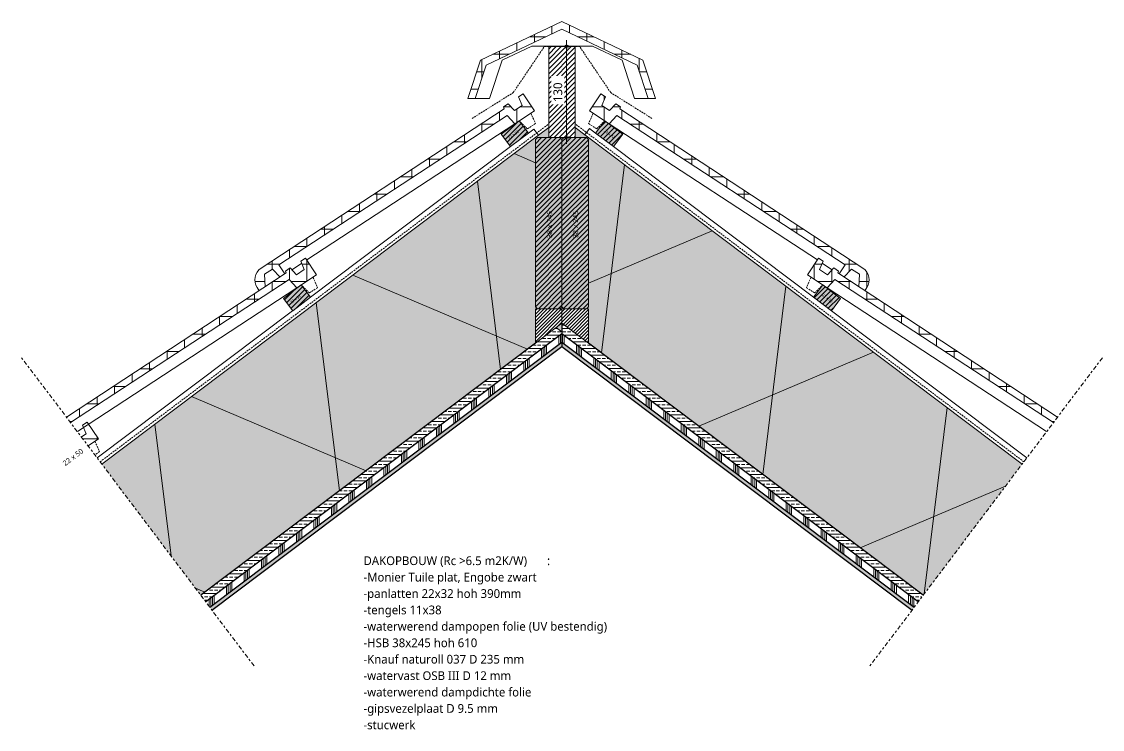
# Model space of a CAD drawing. Header units: millimetres. Extents: x 2927 to 18500, y -7154 to 6447.
# Drawn here: x 8942 to 10487, y 5435 to 6447 of the extents above; entities that cross this region are included whole.
import ezdxf

# ---------------------------------------------------------------- set-up
doc = ezdxf.new("R2010")
doc.units = ezdxf.units.MM
doc.linetypes.add('MV_center', pattern=[15, 6, -3, 3, -3])
doc.linetypes.add('MV_hidden', pattern=[3.75, 2.5, -1.25])
for name, color, linetype, lineweight in [('A-ANNO-DIMS', 211, 'Continuous', 13), ('A-ANNO-DIMS-5', 211, 'Continuous', 13), ('A-ANNO-NOTE', 131, 'Continuous', 18), ('A-DETL', 90, 'Continuous', 13), ('A-DETL-GENF', 92, 'Continuous', 18), ('A-DETL-MEDM', 33, 'Continuous', 18), ('G-ANNO-TEXT', 231, 'Continuous', 13)]:
    doc.layers.add(name, color=color, linetype=linetype, lineweight=lineweight)
doc.styles.add('Segoe UI', font='segoeui.ttf', dxfattribs={"height": 7.5})
doc.styles.add('Segoe UI_1', font='segoeui.ttf', dxfattribs={"height": 4})
doc.styles.add('Segoe UI_3', font='segoeui.ttf', dxfattribs={"height": 12.5})
doc.styles.add('Segoe UI_B', font='segoeui.ttf', dxfattribs={"height": 12.5})
doc.dimstyles.new('2_5_mm_controle', dxfattribs={"dimscale": 304.8, "dimtxt": 13.092049, "dimasz": 0.016404, "dimexe": 0.029528, "dimexo": 0.0625, "dimgap": 0.008202, "dimtad": 1, "dimdec": 0, "dimzin": 0, "dimdsep": 46, "dimtxsty": 'Segoe UI_3', "dimblk1": 'DOTBLANK', "dimblk2": 'DOTBLANK', "dimsah": 1, "dimcen": 0.09, "dimdle": 0.029528, "dimazin": 0, "dimtfac": 1, "dimtdec": 4, "dimtix": 1, "dimtmove": 0, "dimatfit": 3, "dimfxl": 0.029528, "dimfxlon": 1, "dimtvp": 1, "dimtfill": 1, "dimtolj": 1, "dimtzin": 0, "dimarcsym": 2})
pattern_1 = [(0, (0, 0), (0, 25), []), (90, (0, 0), (-25, 1e-15), [])]
pattern_2 = [(0, (0, 0), (0, 9.476), []), (0, (0, 4.738), (0, 9.476), [4.738, -2.369])]
pattern_3 = [(0, (0, 0), (20.32, 5.08), [1.676, -13.564, 1.676, -13.564, -81.28]), (0, (0, 0), (20.32, 5.08), [-30.48, 1.676, -28.804, 1.676, -13.564, -35.56]), (0, (0, 0), (20.32, 5.08), [-76.2, 1.676, -8.484, 1.676, -23.724]), (120, (7.62, 2.54), (-14.559409, 15.0576362), [1.676, -13.564, 1.676, -13.564, -81.28]), (120, (7.62, 2.54), (-14.559409, 15.0576362), [-30.48, 1.676, -28.804, 1.676, -13.564, -35.56]), (120, (7.62, 2.54), (-14.559409, 15.0576362), [-76.2, 1.676, -8.484, 1.676, -23.724]), (240, (10.16, 12.7), (-5.760591, -20.1376362), [1.676, -13.564, 1.676, -13.564, -81.28]), (240, (10.16, 12.7), (-5.760591, -20.1376362), [-30.48, 1.676, -28.804, 1.676, -13.564, -35.56]), (240, (10.16, 12.7), (-5.760591, -20.1376362), [-76.2, 1.676, -8.484, 1.676, -23.724])]
pattern_4 = [(90, (10, 0), (-25, 1e-15), []), (90, (12.5, 0), (-25, 1e-15), []), (90, (15, 0), (-25, 1e-15), []), (90, (17.5, 0), (-25, 1e-15), [])]
pattern_5 = [(135, (6281.088, -9714.526), (-3.535534, -3.535534), [])]
pattern_6 = [(45, (0, 0), (-2.4748737, 2.4748737), [])]

# ---------------------------------------------------------------- blocks, each defined once
blk = doc.blocks.new('42 isolatie - Type 1-3772493-Details Domera')
at = {"layer": 'A-DETL-GENF'}
h = blk.add_hatch(color=256, dxfattribs=at)
h.paths.add_polyline_path([(823.9, 235.8), (224.9, 235.8), (47.9, 0.8), (823.9, 0.8), (823.9, 106.1)])
h.paths.add_polyline_path([(47.9, 0.8), (32.7, 12.2), (24.1, 0.8), (44.3, 0.8)])
at = {"layer": 'A-DETL-GENF', "lineweight": 13}
h = blk.add_hatch(dxfattribs=at)
h.set_pattern_fill('FP_1', color=256, style=0, pattern_type=2)
h.set_pattern_definition([(60, (-7106.72, 250.62), (-216.506, 125), []), (120, (-7106.72, 250.62), (-216.506, -125), [])])
h.paths.add_polyline_path([(823.9, 235.8), (224.9, 235.8), (47.9, 0.8), (823.9, 0.8), (823.9, 106.1)])
h.paths.add_polyline_path([(47.9, 0.8), (32.7, 12.2), (24.1, 0.8), (44.3, 0.8)])
at = {"layer": 'A-DETL-GENF'}
for p, q in [((24.1, 0.8), (42.4, 0.8)), ((24.1, 0.8), (42.4, 0.8)), ((42.4, 0.8), (823.9, 0.8))]:
    blk.add_line(p, q, dxfattribs=at)
blk = doc.blocks.new('00 hout_rechthoekig_sls - Vuren Gewolmaniseerd 22x50-4309763-Details Domera')
at = {"layer": 'A-DETL-GENF', "lineweight": 13}
blk.add_hatch(color=256, dxfattribs=at).paths.add_polyline_path([(0, 22), (0, 22), (0, 0)])
at = {"layer": 'A-DETL-MEDM', "lineweight": 13}
h = blk.add_hatch(dxfattribs=at)
h.set_pattern_fill('FP_3', color=256, style=0, pattern_type=2)
h.set_pattern_definition([(188, (10732.081, -763.179), (0.6958655, -4.9513403), [])])
h.paths.add_polyline_path([(0, 22), (0, 22), (0, 0)])
blk = doc.blocks.new('00 hout_rechthoekig_sls - Vuren 22x32-4309764-Details Domera')
at = {"layer": 'A-DETL-GENF', "lineweight": 13}
blk.add_hatch(color=256, dxfattribs=at).paths.add_polyline_path([(32, 22), (0, 22), (0, 0), (32, 0)])
at = {"layer": 'A-DETL-MEDM', "lineweight": 13}
h = blk.add_hatch(dxfattribs=at)
h.set_pattern_fill('FP_7', color=256, style=0, pattern_type=2)
h.set_pattern_definition([(188, (11503.897, -774.179), (0.6958655, -4.9513403), [])])
h.paths.add_polyline_path([(32, 22), (0, 22), (0, 0), (32, 0)])
at = {"layer": 'A-DETL-MEDM'}
for p, q in [((32, 22), (0, 22)), ((0, 22), (0, 0)), ((32, 22), (0, 22)), ((32, 0), (32, 22)), ((32, 0), (32, 22)), ((32, 0), (32, 22)), ((0, 0), (32, 0))]:
    blk.add_line(p, q, dxfattribs=at)
blk = doc.blocks.new('42 isolatie - Type 1-3772494-Details Domera')
at = {"layer": 'A-DETL-GENF'}
h = blk.add_hatch(color=256, dxfattribs=at)
h.paths.add_polyline_path([(47.9, -0.8), (24.1, -0.8), (32.7, -12.2), (45.6, -2.5)])
h.paths.add_polyline_path([(823.9, -235.8), (823.9, -0.8), (47.9, -0.8), (224.9, -235.8), (732.9, -235.8)])
h.paths.add_polyline_path([(184.9, -245.8), (177.4, -235.8), (174.5, -245.8), (181.4, -245.8)])
at = {"layer": 'A-DETL-GENF', "lineweight": 13}
h = blk.add_hatch(dxfattribs=at)
h.set_pattern_fill('FP_8', color=256, style=0, pattern_type=2)
h.set_pattern_definition([(300, (-7106.72, -250.62), (-216.506, -125), []), (240, (-7106.72, -250.62), (-216.506, 125), [])])
h.paths.add_polyline_path([(47.9, -0.8), (24.1, -0.8), (32.7, -12.2), (45.6, -2.5)])
h.paths.add_polyline_path([(823.9, -235.8), (823.9, -0.8), (47.9, -0.8), (224.9, -235.8), (732.9, -235.8)])
h.paths.add_polyline_path([(184.9, -245.8), (177.4, -235.8), (174.5, -245.8), (181.4, -245.8)])
at = {"layer": 'A-DETL-GENF'}
for p, q in [((41.4, -0.8), (24.1, -0.8)), ((41.4, -0.8), (24.1, -0.8)), ((823.9, -0.8), (41.4, -0.8)), ((174.5, -245.8), (184.9, -245.8)), ((174.5, -245.8), (184.9, -245.8))]:
    blk.add_line(p, q, dxfattribs=at)
blk = doc.blocks.new('00 hout_rechthoekig_sls - SLS 38x245-4309765-Details Domera')
at = {"layer": 'A-DETL-GENF'}
blk.add_hatch(color=256, dxfattribs=at).paths.add_polyline_path([(245, -35.2), (245, -2.8), (242.2, 0), (2.8, 0), (0, -2.8), (0, -35.2), (2.8, -38), (242.2, -38)])
at = {"layer": 'A-DETL-MEDM', "lineweight": 13}
h = blk.add_hatch(dxfattribs=at)
h.set_pattern_fill('FP_9', color=256, style=0, pattern_type=2)
h.set_pattern_definition(pattern_5)
h.paths.add_polyline_path([(245, -35.2), (245, -2.8), (242.2, 0), (2.8, 0), (0, -2.8), (0, -35.2), (2.8, -38), (242.2, -38)])
at = {"layer": 'A-DETL-MEDM'}
for p, q in [((0, -2.8), (2.8, 0)), ((2.8, 0), (0, -2.8)), ((242.2, 0), (245, -2.8)), ((242.2, 0), (245, -2.8)), ((0, -19), (0, -35.2)), ((2.8, -38), (0, -35.2)), ((0, -35.2), (2.8, -38)), ((2.8, -38), (242.2, -38)), ((245, -35.2), (242.2, -38)), ((242.2, -38), (245, -35.2))]:
    blk.add_line(p, q, dxfattribs=at)
blk = doc.blocks.new('00 hout_rechthoekig_sls - SLS 38x245-4309766-Details Domera')
at = {"layer": 'A-DETL-GENF'}
blk.add_hatch(color=256, dxfattribs=at).paths.add_polyline_path([(245, 35.2), (242.2, 38), (2.8, 38), (0, 35.2), (0, 2.8), (2.8, 0), (242.2, 0), (245, 2.8)])
at = {"layer": 'A-DETL-MEDM', "lineweight": 13}
h = blk.add_hatch(dxfattribs=at)
h.set_pattern_fill('FP_9', color=256, style=0, pattern_type=2)
h.set_pattern_definition(pattern_5)
h.paths.add_polyline_path([(245, 35.2), (242.2, 38), (2.8, 38), (0, 35.2), (0, 2.8), (2.8, 0), (242.2, 0), (245, 2.8)])
at = {"layer": 'A-DETL-MEDM'}
for p, q in [((0, 35.2), (2.8, 38)), ((0, 35.2), (2.8, 38)), ((0, 19), (0, 35.2)), ((2.8, 38), (242.2, 38)), ((242.2, 38), (245, 35.2)), ((242.2, 38), (245, 35.2)), ((2.8, 0), (0, 2.8)), ((2.8, 0), (0, 2.8)), ((2.8, 0), (242.2, 0)), ((245, 2.8), (242.2, 0)), ((242.2, 0), (245, 2.8))]:
    blk.add_line(p, q, dxfattribs=at)
blk = doc.blocks.new('00 hout_rechthoekig_sls - Vuren 22x32-V46-Details Domera')
at = {"layer": 'A-DETL-GENF', "lineweight": 13}
blk.add_hatch(color=256, dxfattribs=at).paths.add_polyline_path([(32, 22), (0, 22), (0, 0), (32, 0)])
at = {"layer": 'A-DETL-MEDM', "lineweight": 13}
h = blk.add_hatch(dxfattribs=at)
h.set_pattern_fill('FP_78', color=256, style=0, pattern_type=2)
h.set_pattern_definition([(188, (11113.897, -774.179), (0.6958655, -4.9513403), [])])
h.paths.add_polyline_path([(32, 22), (0, 22), (0, 0), (32, 0)])
at = {"layer": 'A-DETL-MEDM'}
for p, q in [((32, 22), (0, 22)), ((0, 22), (0, 0)), ((32, 22), (0, 22)), ((32, 0), (32, 22)), ((32, 0), (32, 22)), ((32, 0), (32, 22)), ((0, 0), (32, 0))]:
    blk.add_line(p, q, dxfattribs=at)
blk = doc.blocks.new('NLRS_00_DI_maskeer - Type 1-4234557-Details Domera')
at = {"layer": 'A-DETL-GENF', "linetype": 'MV_center'}
blk.add_line((452, 0), (-100, 0), dxfattribs=at)
blk = doc.blocks.new('00 hout_rechthoekig_sls - Vuren 22x32-3218187-Details Domera')
at = {"layer": 'A-DETL-GENF', "lineweight": 13}
blk.add_hatch(color=256, dxfattribs=at).paths.add_polyline_path([(32, -22), (32, 0), (0, 0), (0, -22)])
at = {"layer": 'A-DETL-MEDM', "lineweight": 13}
h = blk.add_hatch(dxfattribs=at)
h.set_pattern_fill('FP_79', color=256, style=0, pattern_type=2)
h.set_pattern_definition([(82, (-4012.834, -10918.516), (-4.9513403, 0.6958655), [])])
h.paths.add_polyline_path([(32, -22), (32, 0), (0, 0), (0, -22)])
at = {"layer": 'A-DETL-MEDM'}
for p, q in [((0, 0), (32, 0)), ((0, -22), (0, 0)), ((32, 0), (32, -22)), ((32, 0), (32, -22)), ((32, 0), (32, -22)), ((32, -22), (0, -22)), ((32, -22), (0, -22))]:
    blk.add_line(p, q, dxfattribs=at)
blk = doc.blocks.new('00 hout_rechthoekig_sls - Vuren 22x32-V47-Details Domera')
at = {"layer": 'A-DETL-GENF', "lineweight": 13}
blk.add_hatch(color=256, dxfattribs=at).paths.add_polyline_path([(32, -22), (32, 0), (0, 0), (0, -22)])
at = {"layer": 'A-DETL-MEDM', "lineweight": 13}
h = blk.add_hatch(dxfattribs=at)
h.set_pattern_fill('FP_80', color=256, style=0, pattern_type=2)
h.set_pattern_definition([(82, (-4402.834, -10918.516), (-4.9513403, 0.6958655), [])])
h.paths.add_polyline_path([(32, -22), (32, 0), (0, 0), (0, -22)])
at = {"layer": 'A-DETL-MEDM'}
for p, q in [((0, 0), (32, 0)), ((0, -22), (0, 0)), ((32, 0), (32, -22)), ((32, 0), (32, -22)), ((32, 0), (32, -22)), ((32, -22), (0, -22)), ((32, -22), (0, -22))]:
    blk.add_line(p, q, dxfattribs=at)
blk = doc.blocks.new('NLRS_00_DI_maskeer - Type 1-4234558-Details Domera')
at = {"layer": 'A-DETL-GENF', "linetype": 'MV_center'}
blk.add_line((-100, 0), (452, 0), dxfattribs=at)
blk = doc.blocks.new('DIMBLOCK52-Details Domera')
at = {"layer": 'A-ANNO-DIMS-5'}
for p, q in [((9721.1, 6411.1), (9712.1, 6411.1)), ((9721.1, 6420.1), (9721.1, 6272.1)), ((9721.1, 6411.1), (9730.1, 6411.1)), ((9721.1, 6281.1), (9712.1, 6281.1)), ((9721.1, 6281.1), (9730.1, 6281.1))]:
    blk.add_line(p, q, dxfattribs=at)
for centre in [(9721.1, 6411.1), (9721.1, 6281.1)]:
    blk.add_circle(centre, 2.5, dxfattribs=at)
at = {"layer": 'A-ANNO-DIMS-5', "color": 0, "insert": (9702.3, 6331.8), "char_height": 12.5, "width": 34.277, "attachment_point": 1, "rotation": 90, "line_spacing_factor": 1.142579, "style": 'Segoe UI_3', "bg_fill": 3, "box_fill_scale": 1.25, "bg_fill_color": 9, "bg_fill_true_color": 13158600, "bg_fill_transparency": 0}
blk.add_mtext('130', dxfattribs=at)
blk = doc.blocks.new('_DotBlank')
at = {"color": 0, "linetype": 'ByBlock', "lineweight": -2}
blk.add_line((-0.5, 0), (-1, 0), dxfattribs=at)
blk.add_circle((0, 0), 0.5, dxfattribs=at)

msp = doc.modelspace()

# ---------------------------------------------------------------- hatches: boundary and pattern name
at = {"layer": 'A-DETL-GENF', "lineweight": 13}
h = msp.add_hatch(dxfattribs=at)
h.set_pattern_fill('FP_2', color=253, style=0, pattern_type=2)
h.set_pattern_definition(pattern_1)
h.paths.add_polyline_path([(9848.1, 6336.8), (9830.1, 6391.8), (9714.1, 6446.8), (9598.1, 6391.8), (9580.1, 6336.8), (9590.6, 6336.8), (9606.2, 6384.6), (9714.1, 6435.8), (9821.9, 6384.6), (9837.5, 6336.8)])
h = msp.add_hatch(dxfattribs=at)
h.set_pattern_fill('FP_10', color=250, style=0, pattern_type=2)
h.set_pattern_definition([(45, (0, 0), (-3.535534, 3.535534), [])])
h.paths.add_polyline_path([(9733.5, 6281.1), (9733.5, 6411.1), (9695.5, 6411.1), (9695.5, 6281.1)])
h = msp.add_hatch(dxfattribs=at)
h.set_pattern_fill('FP_2', color=253, style=0, pattern_type=2)
h.set_pattern_definition(pattern_1)
h.paths.add_polyline_path([(9281.7, 6061.9), (9290.3, 6067.5), (9289.3, 6085.5), (9300.9, 6093), (9311.7, 6081.5), (9318.4, 6086), (9309.9, 6099), (9636, 6312.7), (9647.1, 6300.8), (9675.1, 6319.2), (9659.2, 6343.4), (9652.5, 6339.1), (9657.7, 6326.9), (9646.5, 6319.6), (9637.4, 6329.2), (9630.7, 6324.8), (9631.9, 6322), (9284.5, 6094.2), (9280.5, 6090.8), (9277.6, 6086.5), (9275.8, 6081.6), (9275.5, 6076.4), (9276.4, 6071.3), (9278.7, 6066.6)])
h = msp.add_hatch(dxfattribs=at)
h.set_pattern_fill('FP_2', color=253, style=0, pattern_type=2)
h.set_pattern_definition(pattern_1)
h.paths.add_polyline_path([(10147.3, 6061.9), (10150.4, 6066.6), (10152.6, 6071.3), (10153.6, 6076.4), (10153.2, 6081.6), (10151.5, 6086.5), (10148.5, 6090.8), (10144.6, 6094.2), (9797.1, 6322), (9798.3, 6324.8), (9791.6, 6329.2), (9782.6, 6319.6), (9771.4, 6326.9), (9776.6, 6339.1), (9769.9, 6343.4), (9754, 6319.2), (9782, 6300.8), (9793.1, 6312.7), (10119.1, 6099), (10110.6, 6086), (10117.4, 6081.5), (10128.2, 6093), (10139.7, 6085.5), (10138.7, 6067.5), (10139.5, 6067)])
h = msp.add_hatch(dxfattribs=at)
h.set_pattern_fill('FP_2', color=253, style=0, pattern_type=2)
h.set_pattern_definition(pattern_1)
h.paths.add_polyline_path([(9012.2, 5873.3), (9324.5, 6078), (9335.6, 6066.1), (9363.6, 6084.5), (9347.7, 6108.7), (9341, 6104.3), (9346.2, 6092.2), (9335, 6084.9), (9326, 6094.5), (9319.3, 6090.1), (9320.5, 6087.3), (9006.1, 5881.3), (9011.9, 5873.6)])
h = msp.add_hatch(dxfattribs=at)
h.set_pattern_fill('FP_2', color=253, style=0, pattern_type=2)
h.set_pattern_definition(pattern_1)
h.paths.add_polyline_path([(10416.9, 5873.3), (10422.9, 5881.3), (10108.6, 6087.3), (10109.8, 6090.1), (10103.1, 6094.5), (10094, 6084.9), (10082.8, 6092.2), (10088, 6104.3), (10081.3, 6108.7), (10065.4, 6084.5), (10093.4, 6066.1), (10104.6, 6078), (10275.1, 5966.2)])
h = msp.add_hatch(dxfattribs=at)
h.set_pattern_fill('FP_59', color=250, style=0, pattern_type=2)
h.set_pattern_definition(pattern_6)
h.paths.add_polyline_path([(9676.5, 5986.8), (9714.5, 6015.5), (9714.5, 6036.1), (9676.5, 6036.1)])
h = msp.add_hatch(dxfattribs=at)
h.set_pattern_fill('FP_59', color=250, style=0, pattern_type=2)
h.set_pattern_definition(pattern_6)
h.paths.add_polyline_path([(9752.5, 5986.8), (9752.5, 6036.1), (9714.5, 6036.1), (9714.5, 6015.5)])
h = msp.add_hatch(dxfattribs=at)
h.set_pattern_fill('FP_4', color=250, style=0, pattern_type=2)
h.set_pattern_definition(pattern_2)
h.paths.add_polyline_path([(10223.6, 5616.8), (10230.9, 5626.4), (9714.5, 6015.5), (9714.5, 6000.4), (10158.2, 5666.1)])
h = msp.add_hatch(dxfattribs=at)
h.set_pattern_fill('FP_4', color=250, style=0, pattern_type=2)
h.set_pattern_definition(pattern_2)
h.paths.add_polyline_path([(9205.4, 5616.8), (9714.5, 6000.4), (9714.5, 6002.9), (9706.2, 6009.2), (9198.2, 5626.4)])
h = msp.add_hatch(dxfattribs=at)
h.set_pattern_fill('FP_6', color=253, style=0, pattern_type=2)
h.set_pattern_definition(pattern_4)
h.paths.add_polyline_path([(9211.1, 5609.2), (9714.5, 5988.5), (9714.5, 6000.4), (9205.4, 5616.8)])
h = msp.add_hatch(dxfattribs=at)
h.set_pattern_fill('FP_6', color=253, style=0, pattern_type=2)
h.set_pattern_definition(pattern_4)
h.paths.add_polyline_path([(10217.9, 5609.2), (10223.6, 5616.8), (9714.5, 6000.4), (9714.5, 5988.5), (10158.2, 5654.2)])
h = msp.add_hatch(dxfattribs=at)
h.set_pattern_fill('FP_5', color=253, style=0, pattern_type=2)
h.set_pattern_definition(pattern_3)
h.paths.add_polyline_path([(9214.1, 5605.2), (9714.5, 5982.3), (9714.5, 5988.5), (9211.1, 5609.2)])
h = msp.add_hatch(dxfattribs=at)
h.set_pattern_fill('FP_5', color=253, style=0, pattern_type=2)
h.set_pattern_definition(pattern_3)
h.paths.add_polyline_path([(10214.9, 5605.2), (10217.9, 5609.2), (9714.5, 5988.5), (9714.5, 5982.3), (10158.2, 5647.9)])
h = msp.add_hatch(dxfattribs=at)
h.set_pattern_fill('FP_2', color=253, style=0, pattern_type=2)
h.set_pattern_definition(pattern_1)
h.paths.add_polyline_path([(9037.2, 5840.1), (9051.9, 5850), (9035.7, 5874), (9029, 5869.6), (9034.4, 5857.5), (9027.5, 5852.9), (9030.9, 5848.5)])

# ---------------------------------------------------------------- linework, layer by layer
at = {"layer": 'A-DETL', "lineweight": 18}
for p, q in [((9714.1, 6446.8), (9598.1, 6391.8)), ((9830.1, 6391.8), (9714.1, 6446.8)), ((9606.2, 6384.6), (9714.1, 6435.8)), ((9714.1, 6435.8), (9821.9, 6384.6)), ((9629.1, 6391.8), (9671.3, 6411.8)), ((9671.3, 6411.8), (9714.1, 6411.8)), ((9733.5, 6411.1), (9695.5, 6411.1)), ((9695.5, 6411.1), (9695.5, 6281.1)), ((9714.1, 6411.8), (9758.1, 6411.8)), ((9733.5, 6281.1), (9733.5, 6411.1)), ((9758.1, 6411.8), (9800.3, 6391.8)), ((9598.1, 6391.8), (9580.1, 6336.8)), ((9590.6, 6336.8), (9606.2, 6384.6)), ((9611.1, 6336.8), (9629.1, 6391.8)), ((9800.3, 6391.8), (9818.3, 6336.8)), ((9821.9, 6384.6), (9837.5, 6336.8)), ((9848.1, 6336.8), (9830.1, 6391.8)), ((9580.1, 6336.8), (9590.6, 6336.8)), ((9590.6, 6336.8), (9611.1, 6336.8)), ((9659.2, 6343.4), (9652.5, 6339.1)), ((9652.5, 6339.1), (9657.7, 6326.9)), ((9675.1, 6319.2), (9659.2, 6343.4)), ((9769.9, 6343.4), (9754, 6319.2)), ((9776.6, 6339.1), (9769.9, 6343.4)), ((9771.4, 6326.9), (9776.6, 6339.1)), ((9818.3, 6336.8), (9837.6, 6336.8)), ((9837.5, 6336.8), (9848.1, 6336.8)), ((9631.9, 6322), (9284.5, 6094.2)), ((9637.4, 6329.2), (9630.7, 6324.8)), ((9630.7, 6324.8), (9631.9, 6322)), ((9646.5, 6319.6), (9637.4, 6329.2)), ((9657.7, 6326.9), (9646.5, 6319.6)), ((9647.1, 6300.8), (9675.1, 6319.2)), ((9754, 6319.2), (9782, 6300.8)), ((9782.6, 6319.6), (9771.4, 6326.9)), ((9791.6, 6329.2), (9782.6, 6319.6)), ((9798.3, 6324.8), (9791.6, 6329.2)), ((9797.1, 6322), (9798.3, 6324.8)), ((10144.6, 6094.2), (9797.1, 6322)), ((9309.9, 6099), (9636, 6312.7)), ((9636, 6312.7), (9647.1, 6300.8)), ((9782, 6300.8), (9793.1, 6312.7)), ((9793.1, 6312.7), (10119.1, 6099)), ((9349.6, 6105.9), (9647.1, 6300.8)), ((9674.3, 6293.1), (9666.6, 6287.4)), ((9680.9, 6284.4), (9674.3, 6293.1)), ((9754, 6293.8), (9747.3, 6285)), ((9762.5, 6287.4), (9754, 6293.8)), ((10079.5, 6105.9), (9782, 6300.8)), ((9056.8, 5814.1), (9680.9, 6284.4)), ((9695.5, 6281.1), (9733.5, 6281.1)), ((9747.3, 6285), (10372.3, 5814.1)), ((9641, 6268.1), (9355.1, 6052.7)), ((10073.9, 6052.7), (9788, 6268.1)), ((9347.7, 6108.7), (9341, 6104.3)), ((9341, 6104.3), (9346.2, 6092.2)), ((9363.6, 6084.5), (9347.7, 6108.7)), ((10081.3, 6108.7), (10065.4, 6084.5)), ((10088, 6104.3), (10081.3, 6108.7)), ((10082.8, 6092.2), (10088, 6104.3)), ((9320.5, 6087.3), (9006.1, 5881.3)), ((9289.3, 6085.5), (9300.9, 6093)), ((9300.9, 6093), (9311.7, 6081.5)), ((9318.4, 6086), (9309.9, 6099)), ((9326, 6094.5), (9319.3, 6090.1)), ((9319.3, 6090.1), (9320.5, 6087.3)), ((9335, 6084.9), (9326, 6094.5)), ((9328.4, 6091.9), (9342.4, 6101.1)), ((9346.2, 6092.2), (9335, 6084.9)), ((10094, 6084.9), (10082.8, 6092.2)), ((10100.7, 6091.9), (10086.7, 6101.1)), ((10103.1, 6094.5), (10094, 6084.9)), ((10109.8, 6090.1), (10103.1, 6094.5)), ((10108.6, 6087.3), (10109.8, 6090.1)), ((10422.9, 5881.3), (10108.6, 6087.3)), ((10119.1, 6099), (10110.6, 6086)), ((10117.4, 6081.5), (10128.2, 6093)), ((10128.2, 6093), (10139.7, 6085.5)), ((9012.2, 5873.3), (9324.5, 6078)), ((9290.3, 6067.5), (9289.3, 6085.5)), ((9324.5, 6078), (9335.6, 6066.1)), ((9335.6, 6066.1), (9363.6, 6084.5)), ((10065.4, 6084.5), (10093.4, 6066.1)), ((10093.4, 6066.1), (10104.6, 6078)), ((10104.6, 6078), (10416.9, 5873.3)), ((10139.7, 6085.5), (10138.7, 6067.5)), ((9021.8, 5860.4), (9335.6, 6066.1)), ((9278.7, 6066.6), (9281.7, 6061.9)), ((10407.2, 5860.4), (10093.4, 6066.1)), ((10147.3, 6061.9), (10150.4, 6066.6)), ((9329.5, 6033.4), (9050.1, 5822.8)), ((9714.5, 6036.1), (9676.5, 6036.1)), ((9676.5, 6036.1), (9676.5, 5986.8)), ((9752.5, 6036.1), (9714.5, 6036.1)), ((9714.5, 6036.1), (9714.5, 6015.5)), ((9752.5, 5986.8), (9752.5, 6036.1)), ((10378.9, 5822.8), (10099.5, 6033.4)), ((9676.5, 5986.8), (9714.5, 6015.5)), ((9714.5, 6015.5), (9752.5, 5986.8)), ((9035.7, 5874), (9029, 5869.6)), ((9051.9, 5850), (9035.7, 5874)), ((9034.4, 5857.5), (9027.5, 5852.9)), ((9029, 5869.6), (9034.4, 5857.5)), ((9037.2, 5840.1), (9051.9, 5850))]:
    msp.add_line(p, q, dxfattribs=at)
at = {"layer": 'A-DETL', "linetype": 'MV_hidden', "lineweight": 18}
for p, q in [((9670.4, 6383.1), (9689.2, 6411)), ((9689.2, 6411), (9739.8, 6411)), ((9758.6, 6383.1), (9739.8, 6411)), ((9644.8, 6345.2), (9670.4, 6383.1)), ((9784.2, 6345.2), (9758.6, 6383.1)), ((9586, 6308.4), (9644.8, 6345.2)), ((9843.1, 6308.4), (9784.2, 6345.2)), ((9664.9, 6293.4), (9653.3, 6304.9)), ((9670.1, 6315.9), (9676.5, 6301)), ((9759, 6315.9), (9752.6, 6301)), ((9764.2, 6293.4), (9775.7, 6304.9)), ((9054.4, 5817.3), (9695.5, 6300.4)), ((9676.5, 6301), (9664.9, 6293.4)), ((10374.7, 5817.3), (9733.5, 6300.4)), ((9752.6, 6301), (9764.2, 6293.4)), ((9358.6, 6081.2), (9365, 6066.3)), ((10070.5, 6081.2), (10064, 6066.3)), ((9353.4, 6058.7), (9341.9, 6070.2)), ((9365, 6066.3), (9353.4, 6058.7)), ((10064, 6066.3), (10075.6, 6058.7)), ((10075.6, 6058.7), (10087.2, 6070.2)), ((9046.9, 5846.6), (9053.5, 5831.8)), ((9053.5, 5831.8), (9046.8, 5827.3))]:
    msp.add_line(p, q, dxfattribs=at)
at = {"layer": 'A-DETL', "lineweight": 25}
for p, q in [((9714.5, 6015.5), (9714.5, 6000.4)), ((9714.5, 6000.4), (9205.4, 5616.8)), ((10223.6, 5616.8), (9714.5, 6000.4)), ((9714.5, 6000.4), (9714.5, 5988.5)), ((9676.5, 5986.8), (9198.2, 5626.4)), ((9211.1, 5609.2), (9714.5, 5988.5)), ((9214.1, 5605.2), (9714.5, 5982.3)), ((9714.5, 5988.5), (9714.5, 5982.3)), ((9714.5, 5988.5), (10217.9, 5609.2)), ((9714.5, 5982.3), (10214.9, 5605.2)), ((10230.9, 5626.4), (9752.5, 5986.8))]:
    msp.add_line(p, q, dxfattribs=at)
at = {"layer": 'A-DETL', "lineweight": 18}
for centre, start, end in [((9295.4, 6077.5), 123.2423, 213.2423), ((10133.6, 6077.5), 326.7577, 56.7577)]:
    msp.add_arc(centre, 20, start, end, dxfattribs=at)

# ---------------------------------------------------------------- block references
at = {"layer": 'A-DETL-GENF'}
for name, p, rotation in [('42 isolatie - Type 1-3772493-Details Domera', (9714.3, 6310.5), 216.9999999999999), ('42 isolatie - Type 1-3772494-Details Domera', (9714.8, 6310.5), 323)]:
    msp.add_blockref(name, p, dxfattribs=dict(at, rotation=rotation))
at = {"layer": 'A-DETL-GENF', "linetype": 'MV_center'}
for name, p, rotation in [('NLRS_00_DI_maskeer - Type 1-4234557-Details Domera', (9002.3, 5886.3), 306.999999999999), ('NLRS_00_DI_maskeer - Type 1-4234558-Details Domera', (10426.7, 5886.3), 233.000000000001)]:
    msp.add_blockref(name, p, dxfattribs=dict(at, rotation=rotation))
at = {"layer": 'A-DETL-MEDM', "lineweight": 13}
for name, p, rotation in [('00 hout_rechthoekig_sls - Vuren 22x32-4309764-Details Domera', (9653.3, 6304.9), 217.0000000000005), ('00 hout_rechthoekig_sls - Vuren 22x32-3218187-Details Domera', (9775.7, 6304.9), 322.9999999999995), ('00 hout_rechthoekig_sls - Vuren 22x32-V46-Details Domera', (9341.9, 6070.2), 217.0000000000005), ('00 hout_rechthoekig_sls - Vuren 22x32-V47-Details Domera', (10087.2, 6070.2), 322.9999999999995), ('00 hout_rechthoekig_sls - Vuren Gewolmaniseerd 22x50-4309763-Details Domera', (9030.3, 5849.2), 217.0000000000005)]:
    msp.add_blockref(name, p, dxfattribs=dict(at, rotation=rotation))
at = {"layer": 'A-DETL-MEDM', "rotation": 270}
for name in ['00 hout_rechthoekig_sls - SLS 38x245-4309765-Details Domera', '00 hout_rechthoekig_sls - SLS 38x245-4309766-Details Domera']:
    msp.add_blockref(name, (9714.5, 6281.1), dxfattribs=at)

# ---------------------------------------------------------------- texts
at = {"layer": 'A-ANNO-NOTE', "lineweight": 13, "attachment_point": 1}
for s, insert, char_height, width, rotation, style in [('22 x 32', (9636.8, 6281.1), 4, 23.65, 37, 'Segoe UI_1'), ('22 x 32', (9776.4, 6293), 4, 23.65, 323, 'Segoe UI_1'), ('38 x 245', (9692.9, 6137.3), 7.5, 47.3, 90, 'Segoe UI'), ('38 x 245', (9730.1, 6137.3), 7.5, 47.3, 90, 'Segoe UI'), ('22 x 32', (9325.3, 6046.4), 4, 23.65, 37, 'Segoe UI_1'), ('22 x 32', (10087.9, 6058.3), 4, 23.65, 323, 'Segoe UI_1'), ('22 x 50', (9000.1, 5817), 7.5, 40.485, 37, 'Segoe UI')]:
    msp.add_mtext(s, dxfattribs=dict(at, insert=insert, char_height=char_height, width=width, rotation=rotation, style=style))
at = {"layer": 'G-ANNO-TEXT', "color": 7, "char_height": 12.5, "attachment_point": 1}
for s, insert, width, style in [('DAKOPBOUW (Rc >6.5 m2K/W)', (9430.8, 5682.1), 317.869, 'Segoe UI_B'), (':', (9693.1, 5682.1), 4.409, 'Segoe UI_3'), ('-Monier Tuile plat, Engobe zwart ', (9430.8, 5658.6), 312.257, 'Segoe UI_3'), ('-panlatten 22x32 hoh 390mm', (9430.8, 5635.1), 279.789, 'Segoe UI_3'), ('-tengels 11x38', (9430.8, 5611.7), 138.692, 'Segoe UI_3'), ('-waterwerend dampopen folie (UV bestendig)', (9430.8, 5588.2), 430.105, 'Segoe UI_3'), ('-HSB 38x245 hoh 610', (9430.8, 5564.7), 204.029, 'Segoe UI_3'), ('-Knauf naturoll 037 D 235 mm ', (9430.8, 5541.2), 292.215, 'Segoe UI_3'), ('-watervast OSB III D 12 mm', (9430.8, 5517.7), 258.143, 'Segoe UI_3'), ('-waterwerend dampdichte folie', (9430.8, 5494.2), 294.219, 'Segoe UI_3'), ('-gipsvezelplaat D 9.5 mm', (9430.8, 5470.8), 238.502, 'Segoe UI_3'), ('-stucwerk', (9430.8, 5447.3), 90.19, 'Segoe UI_3')]:
    msp.add_mtext(s, dxfattribs=dict(at, insert=insert, width=width, style=style))

# ---------------------------------------------------------------- next in the draw order: dimensions: what is measured, and where the dimension line sits
at = {"layer": 'A-ANNO-DIMS'}
dim = msp.add_linear_dim(base=(9721.1, 6281.1), p1=(9730.1, 6411.1), p2=(9730.1, 6281.1), angle=90, dimstyle='2_5_mm_controle', override={"dimpost": '<>', "dimfxl": 130}, dxfattribs=at)
dim.commit()
dim.dimension.update_dxf_attribs({"geometry": 'DIMBLOCK52-Details Domera', "text_midpoint": (9712.1, 6346.1)})

doc.saveas('drawing.dxf')
